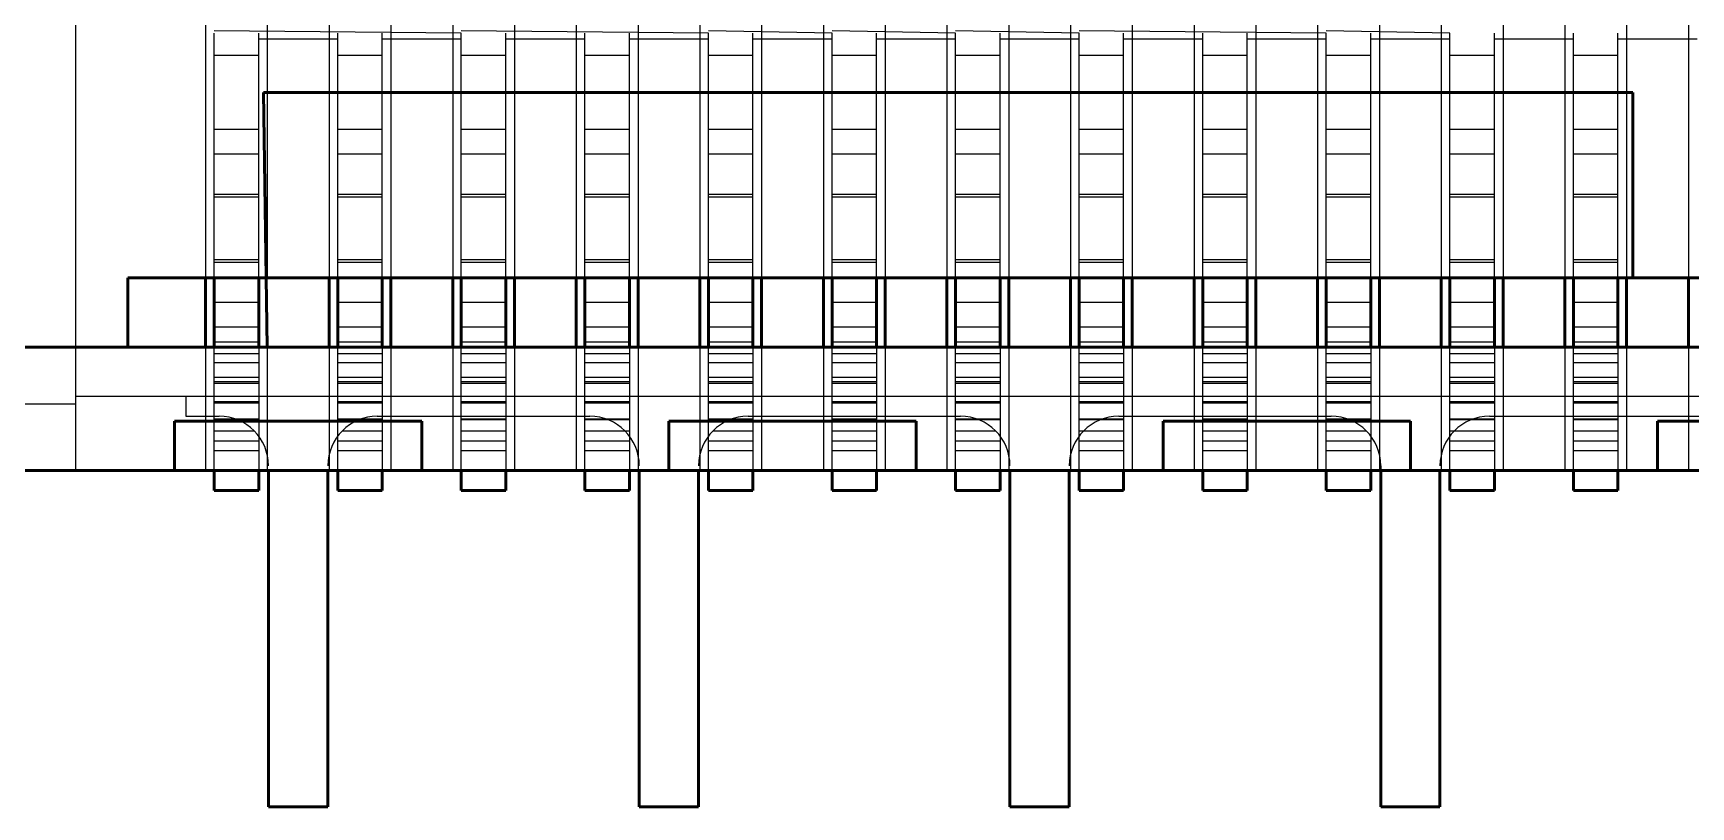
# Model space of a CAD drawing. Header units: inches. Extents: x -1.5 to 1.5, y -0.23 to 0.16.
# Drawn here: x 0.4864 to 0.8217, y -0.228 to -0.0715 of the extents above; entities that cross this region are included whole.
import ezdxf

# ---------------------------------------------------------------- set-up
doc = ezdxf.new("R2010")
doc.units = ezdxf.units.IN
doc.header["$MEASUREMENT"] = 0
doc.linetypes.add('Dashed', pattern=[2, 1, -1])
doc.layers.add('AM_4', color=7, linetype='Continuous', lineweight=50)
doc.layers.add('AM_9', color=6, linetype='Dashed', lineweight=25)

msp = doc.modelspace()

# ---------------------------------------------------------------- linework, layer by layer
at = {"layer": 'AM_4'}
for p, q in [((0.533, -0.0835), (0.53375, -0.135)), ((0.81, -0.0835), (0.533, -0.0835)), ((0.81, -0.121), (0.81, -0.0835)), ((1.1745, -0.121), (0.5055, -0.121)), ((0.5055, -0.121), (0.5055, -0.135)), ((0.52125, -0.121), (0.52125, -0.135)), ((0.523, -0.135), (0.523, -0.121)), ((0.532, -0.121), (0.532, -0.135)), ((0.54625, -0.121), (0.54625, -0.135)), ((0.548, -0.135), (0.548, -0.121)), ((0.557, -0.121), (0.557, -0.135)), ((0.55875, -0.121), (0.55875, -0.135)), ((0.57125, -0.121), (0.57125, -0.135)), ((0.573, -0.135), (0.573, -0.121)), ((0.582, -0.121), (0.582, -0.135)), ((0.58375, -0.121), (0.58375, -0.135)), ((0.59625, -0.121), (0.59625, -0.135)), ((0.598, -0.135), (0.598, -0.121)), ((0.607, -0.121), (0.607, -0.135)), ((0.60875, -0.121), (0.60875, -0.135)), ((0.62125, -0.121), (0.62125, -0.135)), ((0.623, -0.135), (0.623, -0.121)), ((0.632, -0.121), (0.632, -0.135)), ((0.63375, -0.121), (0.63375, -0.135)), ((0.64625, -0.121), (0.64625, -0.135)), ((0.648, -0.135), (0.648, -0.121)), ((0.657, -0.121), (0.657, -0.135)), ((0.65875, -0.121), (0.65875, -0.135)), ((0.67125, -0.121), (0.67125, -0.135)), ((0.673, -0.135), (0.673, -0.121)), ((0.682, -0.121), (0.682, -0.135)), ((0.68375, -0.121), (0.68375, -0.135)), ((0.69625, -0.121), (0.69625, -0.135)), ((0.698, -0.135), (0.698, -0.121)), ((0.707, -0.121), (0.707, -0.135)), ((0.70875, -0.121), (0.70875, -0.135)), ((0.72125, -0.121), (0.72125, -0.135)), ((0.723, -0.135), (0.723, -0.121)), ((0.732, -0.121), (0.732, -0.135)), ((0.73375, -0.121), (0.73375, -0.135)), ((0.74625, -0.121), (0.74625, -0.135)), ((0.748, -0.135), (0.748, -0.121)), ((0.757, -0.121), (0.757, -0.135)), ((0.75875, -0.121), (0.75875, -0.135)), ((0.77125, -0.121), (0.77125, -0.135)), ((0.773, -0.135), (0.773, -0.121)), ((0.782, -0.121), (0.782, -0.135)), ((0.78375, -0.121), (0.78375, -0.135)), ((0.79625, -0.121), (0.79625, -0.135)), ((0.798, -0.135), (0.798, -0.121)), ((0.807, -0.121), (0.807, -0.135)), ((0.80875, -0.121), (0.80875, -0.135)), ((0.82125, -0.121), (0.82125, -0.135)), ((-1.235, -0.135), (1.235, -0.135)), ((0.515, -0.15), (0.515, -0.16)), ((0.565, -0.15), (0.515, -0.15)), ((0.565, -0.16), (0.565, -0.15)), ((0.615, -0.15), (0.615, -0.16)), ((0.665, -0.15), (0.615, -0.15)), ((0.665, -0.16), (0.665, -0.15)), ((0.715, -0.15), (0.715, -0.16)), ((0.765, -0.15), (0.715, -0.15)), ((0.765, -0.16), (0.765, -0.15)), ((0.815, -0.15), (0.815, -0.16)), ((0.865, -0.15), (0.815, -0.15)), ((-1.505, -0.16), (1.505, -0.16)), ((0.523, -0.164), (0.523, -0.16)), ((0.532, -0.16), (0.532, -0.164)), ((0.534, -0.16), (0.534, -0.228)), ((0.546, -0.228), (0.546, -0.16)), ((0.548, -0.164), (0.548, -0.16)), ((0.557, -0.16), (0.557, -0.164)), ((0.573, -0.164), (0.573, -0.16)), ((0.582, -0.16), (0.582, -0.164)), ((0.598, -0.164), (0.598, -0.16)), ((0.607, -0.16), (0.607, -0.164)), ((0.609, -0.16), (0.609, -0.228)), ((0.621, -0.228), (0.621, -0.16)), ((0.623, -0.164), (0.623, -0.16)), ((0.632, -0.16), (0.632, -0.164)), ((0.648, -0.164), (0.648, -0.16)), ((0.657, -0.16), (0.657, -0.164)), ((0.673, -0.164), (0.673, -0.16)), ((0.682, -0.16), (0.682, -0.164)), ((0.684, -0.16), (0.684, -0.228)), ((0.696, -0.228), (0.696, -0.16)), ((0.698, -0.164), (0.698, -0.16)), ((0.707, -0.16), (0.707, -0.164)), ((0.723, -0.164), (0.723, -0.16)), ((0.732, -0.16), (0.732, -0.164)), ((0.748, -0.164), (0.748, -0.16)), ((0.757, -0.16), (0.757, -0.164)), ((0.759, -0.16), (0.759, -0.228)), ((0.771, -0.228), (0.771, -0.16)), ((0.773, -0.164), (0.773, -0.16)), ((0.782, -0.16), (0.782, -0.164)), ((0.798, -0.164), (0.798, -0.16)), ((0.807, -0.16), (0.807, -0.164)), ((0.532, -0.164), (0.523, -0.164)), ((0.557, -0.164), (0.548, -0.164)), ((0.582, -0.164), (0.573, -0.164)), ((0.607, -0.164), (0.598, -0.164)), ((0.632, -0.164), (0.623, -0.164)), ((0.657, -0.164), (0.648, -0.164)), ((0.682, -0.164), (0.673, -0.164)), ((0.707, -0.164), (0.698, -0.164)), ((0.732, -0.164), (0.723, -0.164)), ((0.757, -0.164), (0.748, -0.164)), ((0.782, -0.164), (0.773, -0.164)), ((0.807, -0.164), (0.798, -0.164)), ((0.534, -0.228), (0.546, -0.228)), ((0.609, -0.228), (0.621, -0.228)), ((0.684, -0.228), (0.696, -0.228)), ((0.759, -0.228), (0.771, -0.228))]:
    msp.add_line(p, q, dxfattribs=at)
at = {"layer": 'AM_9'}
for p, q in [((0.495, -0.16), (0.495, 0.046)), ((0.52125, -0.0555), (0.52125, -0.121)), ((0.53375, -0.0555), (0.53375, -0.121)), ((0.54625, -0.0555), (0.54625, -0.121)), ((0.55875, -0.0555), (0.55875, -0.121)), ((0.57125, -0.0555), (0.57125, -0.121)), ((0.58375, -0.0555), (0.58375, -0.121)), ((0.59625, -0.0555), (0.59625, -0.121)), ((0.60875, -0.0555), (0.60875, -0.121)), ((0.62125, -0.0555), (0.62125, -0.121)), ((0.63375, -0.0555), (0.63375, -0.121)), ((0.64625, -0.0555), (0.64625, -0.121)), ((0.65875, -0.0555), (0.65875, -0.121)), ((0.67125, -0.0555), (0.67125, -0.121)), ((0.68375, -0.0555), (0.68375, -0.121)), ((0.69625, -0.0555), (0.69625, -0.121)), ((0.70875, -0.0555), (0.70875, -0.121)), ((0.72125, -0.0555), (0.72125, -0.121)), ((0.73375, -0.0555), (0.73375, -0.121)), ((0.74625, -0.0555), (0.74625, -0.121)), ((0.75875, -0.0555), (0.75875, -0.121)), ((0.77125, -0.0555), (0.77125, -0.121)), ((0.78375, -0.0555), (0.78375, -0.121)), ((0.79625, -0.0555), (0.79625, -0.121)), ((0.80875, -0.0555), (0.80875, -0.121)), ((0.82125, -0.0555), (0.82125, -0.121)), ((0.573, -0.07151), (0.523, -0.071)), ((0.523, -0.121), (0.523, -0.0715)), ((0.532, -0.121), (0.532, -0.07151)), ((0.548, -0.07269), (0.532, -0.07269)), ((0.548, -0.121), (0.548, -0.07151)), ((0.557, -0.121), (0.557, -0.07151)), ((0.573, -0.07269), (0.557, -0.07269)), ((0.623, -0.07151), (0.573, -0.071)), ((0.573, -0.121), (0.573, -0.07151)), ((0.582, -0.121), (0.582, -0.07151)), ((0.598, -0.07269), (0.582, -0.07269)), ((0.598, -0.121), (0.598, -0.07151)), ((0.607, -0.121), (0.607, -0.07151)), ((0.623, -0.07269), (0.607, -0.07269)), ((0.648, -0.07151), (0.623, -0.071)), ((0.623, -0.121), (0.623, -0.07151)), ((0.632, -0.121), (0.632, -0.07151)), ((0.648, -0.07269), (0.632, -0.07269)), ((0.673, -0.07151), (0.648, -0.071)), ((0.648, -0.121), (0.648, -0.07151)), ((0.657, -0.121), (0.657, -0.07151)), ((0.673, -0.07269), (0.657, -0.07269)), ((0.698, -0.07151), (0.673, -0.071)), ((0.673, -0.121), (0.673, -0.07151)), ((0.682, -0.121), (0.682, -0.07151)), ((0.698, -0.07269), (0.682, -0.07269)), ((0.748, -0.07151), (0.698, -0.071)), ((0.698, -0.121), (0.698, -0.07151)), ((0.707, -0.121), (0.707, -0.07151)), ((0.723, -0.07269), (0.707, -0.07269)), ((0.723, -0.121), (0.723, -0.07151)), ((0.732, -0.121), (0.732, -0.07151)), ((0.748, -0.07269), (0.732, -0.07269)), ((0.773, -0.07151), (0.748, -0.071)), ((0.748, -0.121), (0.748, -0.07151)), ((0.757, -0.121), (0.757, -0.07151)), ((0.773, -0.07269), (0.757, -0.07269)), ((0.773, -0.121), (0.773, -0.07151)), ((0.782, -0.121), (0.782, -0.07151)), ((0.798, -0.07269), (0.782, -0.07269)), ((0.798, -0.121), (0.798, -0.07151)), ((0.807, -0.121), (0.807, -0.07151)), ((0.823, -0.07269), (0.807, -0.07269)), ((0.532, -0.076), (0.523, -0.076)), ((0.557, -0.076), (0.548, -0.076)), ((0.582, -0.076), (0.573, -0.076)), ((0.607, -0.076), (0.598, -0.076)), ((0.632, -0.076), (0.623, -0.076)), ((0.657, -0.076), (0.648, -0.076)), ((0.682, -0.076), (0.673, -0.076)), ((0.707, -0.076), (0.698, -0.076)), ((0.732, -0.076), (0.723, -0.076)), ((0.757, -0.076), (0.748, -0.076)), ((0.782, -0.076), (0.773, -0.076)), ((0.807, -0.076), (0.798, -0.076)), ((0.532, -0.091), (0.523, -0.091)), ((0.557, -0.091), (0.548, -0.091)), ((0.582, -0.091), (0.573, -0.091)), ((0.607, -0.091), (0.598, -0.091)), ((0.632, -0.091), (0.623, -0.091)), ((0.657, -0.091), (0.648, -0.091)), ((0.682, -0.091), (0.673, -0.091)), ((0.707, -0.091), (0.698, -0.091)), ((0.732, -0.091), (0.723, -0.091)), ((0.757, -0.091), (0.748, -0.091)), ((0.782, -0.091), (0.773, -0.091)), ((0.807, -0.091), (0.798, -0.091)), ((0.532, -0.096), (0.523, -0.096)), ((0.557, -0.096), (0.548, -0.096)), ((0.582, -0.096), (0.573, -0.096)), ((0.607, -0.096), (0.598, -0.096)), ((0.632, -0.096), (0.623, -0.096)), ((0.657, -0.096), (0.648, -0.096)), ((0.682, -0.096), (0.673, -0.096)), ((0.707, -0.096), (0.698, -0.096)), ((0.732, -0.096), (0.723, -0.096)), ((0.757, -0.096), (0.748, -0.096)), ((0.782, -0.096), (0.773, -0.096)), ((0.807, -0.096), (0.798, -0.096)), ((0.532, -0.10411), (0.523, -0.10411)), ((0.532, -0.10466), (0.523, -0.10466)), ((0.557, -0.10411), (0.548, -0.10411)), ((0.557, -0.10466), (0.548, -0.10466)), ((0.582, -0.10411), (0.573, -0.10411)), ((0.582, -0.10466), (0.573, -0.10466)), ((0.607, -0.10411), (0.598, -0.10411)), ((0.607, -0.10466), (0.598, -0.10466)), ((0.632, -0.10411), (0.623, -0.10411)), ((0.632, -0.10466), (0.623, -0.10466)), ((0.657, -0.10411), (0.648, -0.10411)), ((0.657, -0.10466), (0.648, -0.10466)), ((0.682, -0.10411), (0.673, -0.10411)), ((0.682, -0.10466), (0.673, -0.10466)), ((0.707, -0.10411), (0.698, -0.10411)), ((0.707, -0.10466), (0.698, -0.10466)), ((0.732, -0.10411), (0.723, -0.10411)), ((0.732, -0.10466), (0.723, -0.10466)), ((0.757, -0.10411), (0.748, -0.10411)), ((0.757, -0.10466), (0.748, -0.10466)), ((0.782, -0.10411), (0.773, -0.10411)), ((0.782, -0.10466), (0.773, -0.10466)), ((0.807, -0.10411), (0.798, -0.10411)), ((0.807, -0.10466), (0.798, -0.10466)), ((0.532, -0.11734), (0.523, -0.11734)), ((0.557, -0.11734), (0.548, -0.11734)), ((0.582, -0.11734), (0.573, -0.11734)), ((0.607, -0.11734), (0.598, -0.11734)), ((0.632, -0.11734), (0.623, -0.11734)), ((0.657, -0.11734), (0.648, -0.11734)), ((0.682, -0.11734), (0.673, -0.11734)), ((0.707, -0.11734), (0.698, -0.11734)), ((0.732, -0.11734), (0.723, -0.11734)), ((0.757, -0.11734), (0.748, -0.11734)), ((0.782, -0.11734), (0.773, -0.11734)), ((0.807, -0.11734), (0.798, -0.11734)), ((0.532, -0.11789), (0.523, -0.11789)), ((0.557, -0.11789), (0.548, -0.11789)), ((0.582, -0.11789), (0.573, -0.11789)), ((0.607, -0.11789), (0.598, -0.11789)), ((0.632, -0.11789), (0.623, -0.11789)), ((0.657, -0.11789), (0.648, -0.11789)), ((0.682, -0.11789), (0.673, -0.11789)), ((0.707, -0.11789), (0.698, -0.11789)), ((0.732, -0.11789), (0.723, -0.11789)), ((0.757, -0.11789), (0.748, -0.11789)), ((0.782, -0.11789), (0.773, -0.11789)), ((0.807, -0.11789), (0.798, -0.11789)), ((0.532, -0.126), (0.523, -0.126)), ((0.557, -0.126), (0.548, -0.126)), ((0.582, -0.126), (0.573, -0.126)), ((0.607, -0.126), (0.598, -0.126)), ((0.632, -0.126), (0.623, -0.126)), ((0.657, -0.126), (0.648, -0.126)), ((0.682, -0.126), (0.673, -0.126)), ((0.707, -0.126), (0.698, -0.126)), ((0.732, -0.126), (0.723, -0.126)), ((0.757, -0.126), (0.748, -0.126)), ((0.782, -0.126), (0.773, -0.126)), ((0.807, -0.126), (0.798, -0.126)), ((0.532, -0.131), (0.523, -0.131)), ((0.532, -0.13401), (0.523, -0.13401)), ((0.557, -0.131), (0.548, -0.131)), ((0.557, -0.13401), (0.548, -0.13401)), ((0.582, -0.131), (0.573, -0.131)), ((0.582, -0.13401), (0.573, -0.13401)), ((0.607, -0.131), (0.598, -0.131)), ((0.607, -0.13401), (0.598, -0.13401)), ((0.632, -0.131), (0.623, -0.131)), ((0.632, -0.13401), (0.623, -0.13401)), ((0.657, -0.131), (0.648, -0.131)), ((0.657, -0.13401), (0.648, -0.13401)), ((0.682, -0.131), (0.673, -0.131)), ((0.682, -0.13401), (0.673, -0.13401)), ((0.707, -0.131), (0.698, -0.131)), ((0.707, -0.13401), (0.698, -0.13401)), ((0.732, -0.131), (0.723, -0.131)), ((0.732, -0.13401), (0.723, -0.13401)), ((0.757, -0.131), (0.748, -0.131)), ((0.757, -0.13401), (0.748, -0.13401)), ((0.782, -0.131), (0.773, -0.131)), ((0.782, -0.13401), (0.773, -0.13401)), ((0.807, -0.131), (0.798, -0.131)), ((0.807, -0.13401), (0.798, -0.13401)), ((0.52125, -0.135), (0.52125, -0.16)), ((0.523, -0.16), (0.523, -0.135)), ((0.532, -0.13637), (0.523, -0.13637)), ((0.532, -0.135), (0.532, -0.16)), ((0.53375, -0.135), (0.53375, -0.16)), ((0.54625, -0.135), (0.54625, -0.16)), ((0.548, -0.16), (0.548, -0.135)), ((0.557, -0.13637), (0.548, -0.13637)), ((0.557, -0.135), (0.557, -0.16)), ((0.55875, -0.135), (0.55875, -0.16)), ((0.57125, -0.135), (0.57125, -0.16)), ((0.573, -0.16), (0.573, -0.135)), ((0.582, -0.13637), (0.573, -0.13637)), ((0.582, -0.135), (0.582, -0.16)), ((0.58375, -0.135), (0.58375, -0.16)), ((0.59625, -0.135), (0.59625, -0.16)), ((0.598, -0.16), (0.598, -0.135)), ((0.607, -0.13637), (0.598, -0.13637)), ((0.607, -0.135), (0.607, -0.16)), ((0.60875, -0.135), (0.60875, -0.16)), ((0.62125, -0.135), (0.62125, -0.16)), ((0.623, -0.16), (0.623, -0.135)), ((0.632, -0.13637), (0.623, -0.13637)), ((0.632, -0.135), (0.632, -0.16)), ((0.63375, -0.135), (0.63375, -0.16)), ((0.64625, -0.135), (0.64625, -0.16)), ((0.648, -0.16), (0.648, -0.135)), ((0.657, -0.13637), (0.648, -0.13637)), ((0.657, -0.135), (0.657, -0.16)), ((0.65875, -0.135), (0.65875, -0.16)), ((0.67125, -0.135), (0.67125, -0.16)), ((0.673, -0.16), (0.673, -0.135)), ((0.682, -0.13637), (0.673, -0.13637)), ((0.682, -0.135), (0.682, -0.16)), ((0.68375, -0.135), (0.68375, -0.16)), ((0.69625, -0.135), (0.69625, -0.16)), ((0.698, -0.16), (0.698, -0.135)), ((0.707, -0.13637), (0.698, -0.13637)), ((0.707, -0.135), (0.707, -0.16)), ((0.70875, -0.135), (0.70875, -0.16)), ((0.72125, -0.135), (0.72125, -0.16)), ((0.723, -0.16), (0.723, -0.135)), ((0.732, -0.13637), (0.723, -0.13637)), ((0.732, -0.135), (0.732, -0.16)), ((0.73375, -0.135), (0.73375, -0.16)), ((0.74625, -0.135), (0.74625, -0.16)), ((0.748, -0.16), (0.748, -0.135)), ((0.757, -0.13637), (0.748, -0.13637)), ((0.757, -0.135), (0.757, -0.16)), ((0.75875, -0.135), (0.75875, -0.16)), ((0.77125, -0.135), (0.77125, -0.16)), ((0.773, -0.16), (0.773, -0.135)), ((0.782, -0.13637), (0.773, -0.13637)), ((0.782, -0.135), (0.782, -0.16)), ((0.78375, -0.135), (0.78375, -0.16)), ((0.79625, -0.135), (0.79625, -0.16)), ((0.798, -0.16), (0.798, -0.135)), ((0.807, -0.13637), (0.798, -0.13637)), ((0.807, -0.135), (0.807, -0.16)), ((0.80875, -0.135), (0.80875, -0.16)), ((0.82125, -0.135), (0.82125, -0.16)), ((0.532, -0.13817), (0.523, -0.13817)), ((0.557, -0.13817), (0.548, -0.13817)), ((0.582, -0.13817), (0.573, -0.13817)), ((0.607, -0.13817), (0.598, -0.13817)), ((0.632, -0.13817), (0.623, -0.13817)), ((0.657, -0.13817), (0.648, -0.13817)), ((0.682, -0.13817), (0.673, -0.13817)), ((0.707, -0.13817), (0.698, -0.13817)), ((0.732, -0.13817), (0.723, -0.13817)), ((0.757, -0.13817), (0.748, -0.13817)), ((0.782, -0.13817), (0.773, -0.13817)), ((0.807, -0.13817), (0.798, -0.13817)), ((0.532, -0.14117), (0.523, -0.14117)), ((0.532, -0.14203), (0.523, -0.14203)), ((0.532, -0.14238), (0.523, -0.14238)), ((0.557, -0.14117), (0.548, -0.14117)), ((0.557, -0.14203), (0.548, -0.14203)), ((0.557, -0.14238), (0.548, -0.14238)), ((0.582, -0.14117), (0.573, -0.14117)), ((0.582, -0.14203), (0.573, -0.14203)), ((0.582, -0.14238), (0.573, -0.14238)), ((0.607, -0.14117), (0.598, -0.14117)), ((0.607, -0.14203), (0.598, -0.14203)), ((0.607, -0.14238), (0.598, -0.14238)), ((0.632, -0.14117), (0.623, -0.14117)), ((0.632, -0.14203), (0.623, -0.14203)), ((0.632, -0.14238), (0.623, -0.14238)), ((0.657, -0.14117), (0.648, -0.14117)), ((0.657, -0.14203), (0.648, -0.14203)), ((0.657, -0.14238), (0.648, -0.14238)), ((0.682, -0.14117), (0.673, -0.14117)), ((0.682, -0.14203), (0.673, -0.14203)), ((0.682, -0.14238), (0.673, -0.14238)), ((0.707, -0.14117), (0.698, -0.14117)), ((0.707, -0.14203), (0.698, -0.14203)), ((0.707, -0.14238), (0.698, -0.14238)), ((0.732, -0.14117), (0.723, -0.14117)), ((0.732, -0.14203), (0.723, -0.14203)), ((0.732, -0.14238), (0.723, -0.14238)), ((0.757, -0.14117), (0.748, -0.14117)), ((0.757, -0.14203), (0.748, -0.14203)), ((0.757, -0.14238), (0.748, -0.14238)), ((0.782, -0.14117), (0.773, -0.14117)), ((0.782, -0.14203), (0.773, -0.14203)), ((0.782, -0.14238), (0.773, -0.14238)), ((0.807, -0.14117), (0.798, -0.14117)), ((0.807, -0.14203), (0.798, -0.14203)), ((0.807, -0.14238), (0.798, -0.14238)), ((0.495, -0.14655), (0.4335, -0.14655)), ((1.185, -0.145), (0.495, -0.145)), ((0.51725, -0.145), (0.51725, -0.149)), ((0.532, -0.1461), (0.523, -0.1461)), ((0.532, -0.14634), (0.523, -0.14634)), ((0.557, -0.1461), (0.548, -0.1461)), ((0.557, -0.14634), (0.548, -0.14634)), ((0.582, -0.1461), (0.573, -0.1461)), ((0.582, -0.14634), (0.573, -0.14634)), ((0.607, -0.1461), (0.598, -0.1461)), ((0.607, -0.14634), (0.598, -0.14634)), ((0.632, -0.1461), (0.623, -0.1461)), ((0.632, -0.14634), (0.623, -0.14634)), ((0.657, -0.1461), (0.648, -0.1461)), ((0.657, -0.14634), (0.648, -0.14634)), ((0.682, -0.1461), (0.673, -0.1461)), ((0.682, -0.14634), (0.673, -0.14634)), ((0.707, -0.1461), (0.698, -0.1461)), ((0.707, -0.14634), (0.698, -0.14634)), ((0.732, -0.1461), (0.723, -0.1461)), ((0.732, -0.14634), (0.723, -0.14634)), ((0.757, -0.1461), (0.748, -0.1461)), ((0.757, -0.14634), (0.748, -0.14634)), ((0.782, -0.1461), (0.773, -0.1461)), ((0.782, -0.14634), (0.773, -0.14634)), ((0.807, -0.1461), (0.798, -0.1461)), ((0.807, -0.14634), (0.798, -0.14634)), ((0.51725, -0.149), (0.524, -0.149)), ((0.532, -0.14957), (0.523, -0.14957)), ((0.532, -0.14971), (0.523, -0.14971)), ((0.557, -0.14957), (0.548, -0.14957)), ((0.557, -0.14971), (0.548, -0.14971)), ((0.556, -0.149), (0.599, -0.149)), ((0.582, -0.14957), (0.573, -0.14957)), ((0.582, -0.14971), (0.573, -0.14971)), ((0.607, -0.14957), (0.598, -0.14957)), ((0.607, -0.14971), (0.598, -0.14971)), ((0.632, -0.14957), (0.623, -0.14957)), ((0.632, -0.14971), (0.623, -0.14971)), ((0.631, -0.149), (0.674, -0.149)), ((0.657, -0.14957), (0.648, -0.14957)), ((0.657, -0.14971), (0.648, -0.14971)), ((0.682, -0.14957), (0.673, -0.14957)), ((0.682, -0.14971), (0.673, -0.14971)), ((0.707, -0.14957), (0.698, -0.14957)), ((0.707, -0.14971), (0.698, -0.14971)), ((0.706, -0.149), (0.749, -0.149)), ((0.732, -0.14957), (0.723, -0.14957)), ((0.732, -0.14971), (0.723, -0.14971)), ((0.757, -0.14957), (0.748, -0.14957)), ((0.757, -0.14971), (0.748, -0.14971)), ((0.782, -0.14957), (0.773, -0.14957)), ((0.782, -0.14971), (0.773, -0.14971)), ((0.781, -0.149), (0.824, -0.149)), ((0.807, -0.14957), (0.798, -0.14957)), ((0.807, -0.14971), (0.798, -0.14971)), ((0.53114, -0.152), (0.523, -0.152)), ((0.532, -0.15404), (0.523, -0.15404)), ((0.557, -0.15404), (0.548, -0.15404)), ((0.557, -0.152), (0.54886, -0.152)), ((0.582, -0.152), (0.573, -0.152)), ((0.582, -0.15404), (0.573, -0.15404)), ((0.607, -0.152), (0.598, -0.152)), ((0.607, -0.15404), (0.598, -0.15404)), ((0.632, -0.15404), (0.623, -0.15404)), ((0.632, -0.152), (0.62386, -0.152)), ((0.657, -0.152), (0.648, -0.152)), ((0.657, -0.15404), (0.648, -0.15404)), ((0.68114, -0.152), (0.673, -0.152)), ((0.682, -0.15404), (0.673, -0.15404)), ((0.707, -0.152), (0.698, -0.152)), ((0.707, -0.15404), (0.698, -0.15404)), ((0.732, -0.152), (0.723, -0.152)), ((0.732, -0.15404), (0.723, -0.15404)), ((0.75614, -0.152), (0.748, -0.152)), ((0.757, -0.15404), (0.748, -0.15404)), ((0.782, -0.152), (0.773, -0.152)), ((0.782, -0.15404), (0.773, -0.15404)), ((0.807, -0.152), (0.798, -0.152)), ((0.807, -0.15404), (0.798, -0.15404)), ((0.532, -0.156), (0.523, -0.156)), ((0.557, -0.156), (0.548, -0.156)), ((0.582, -0.156), (0.573, -0.156)), ((0.607, -0.156), (0.598, -0.156)), ((0.632, -0.156), (0.623, -0.156)), ((0.657, -0.156), (0.648, -0.156)), ((0.682, -0.156), (0.673, -0.156)), ((0.707, -0.156), (0.698, -0.156)), ((0.732, -0.156), (0.723, -0.156)), ((0.757, -0.156), (0.748, -0.156)), ((0.782, -0.156), (0.773, -0.156)), ((0.807, -0.156), (0.798, -0.156)), ((0.759, -0.159), (0.759, -0.16))]:
    msp.add_line(p, q, dxfattribs=at)
for centre, start, end in [((0.524, -0.159), 0, 90), ((0.556, -0.159), 90, 180), ((0.599, -0.159), 0, 90), ((0.631, -0.159), 90, 180), ((0.674, -0.159), 0, 90), ((0.706, -0.159), 90, 180), ((0.749, -0.159), 0, 90), ((0.781, -0.159), 90, 180)]:
    msp.add_arc(centre, 0.01, start, end, dxfattribs=at)

doc.saveas('drawing.dxf')
